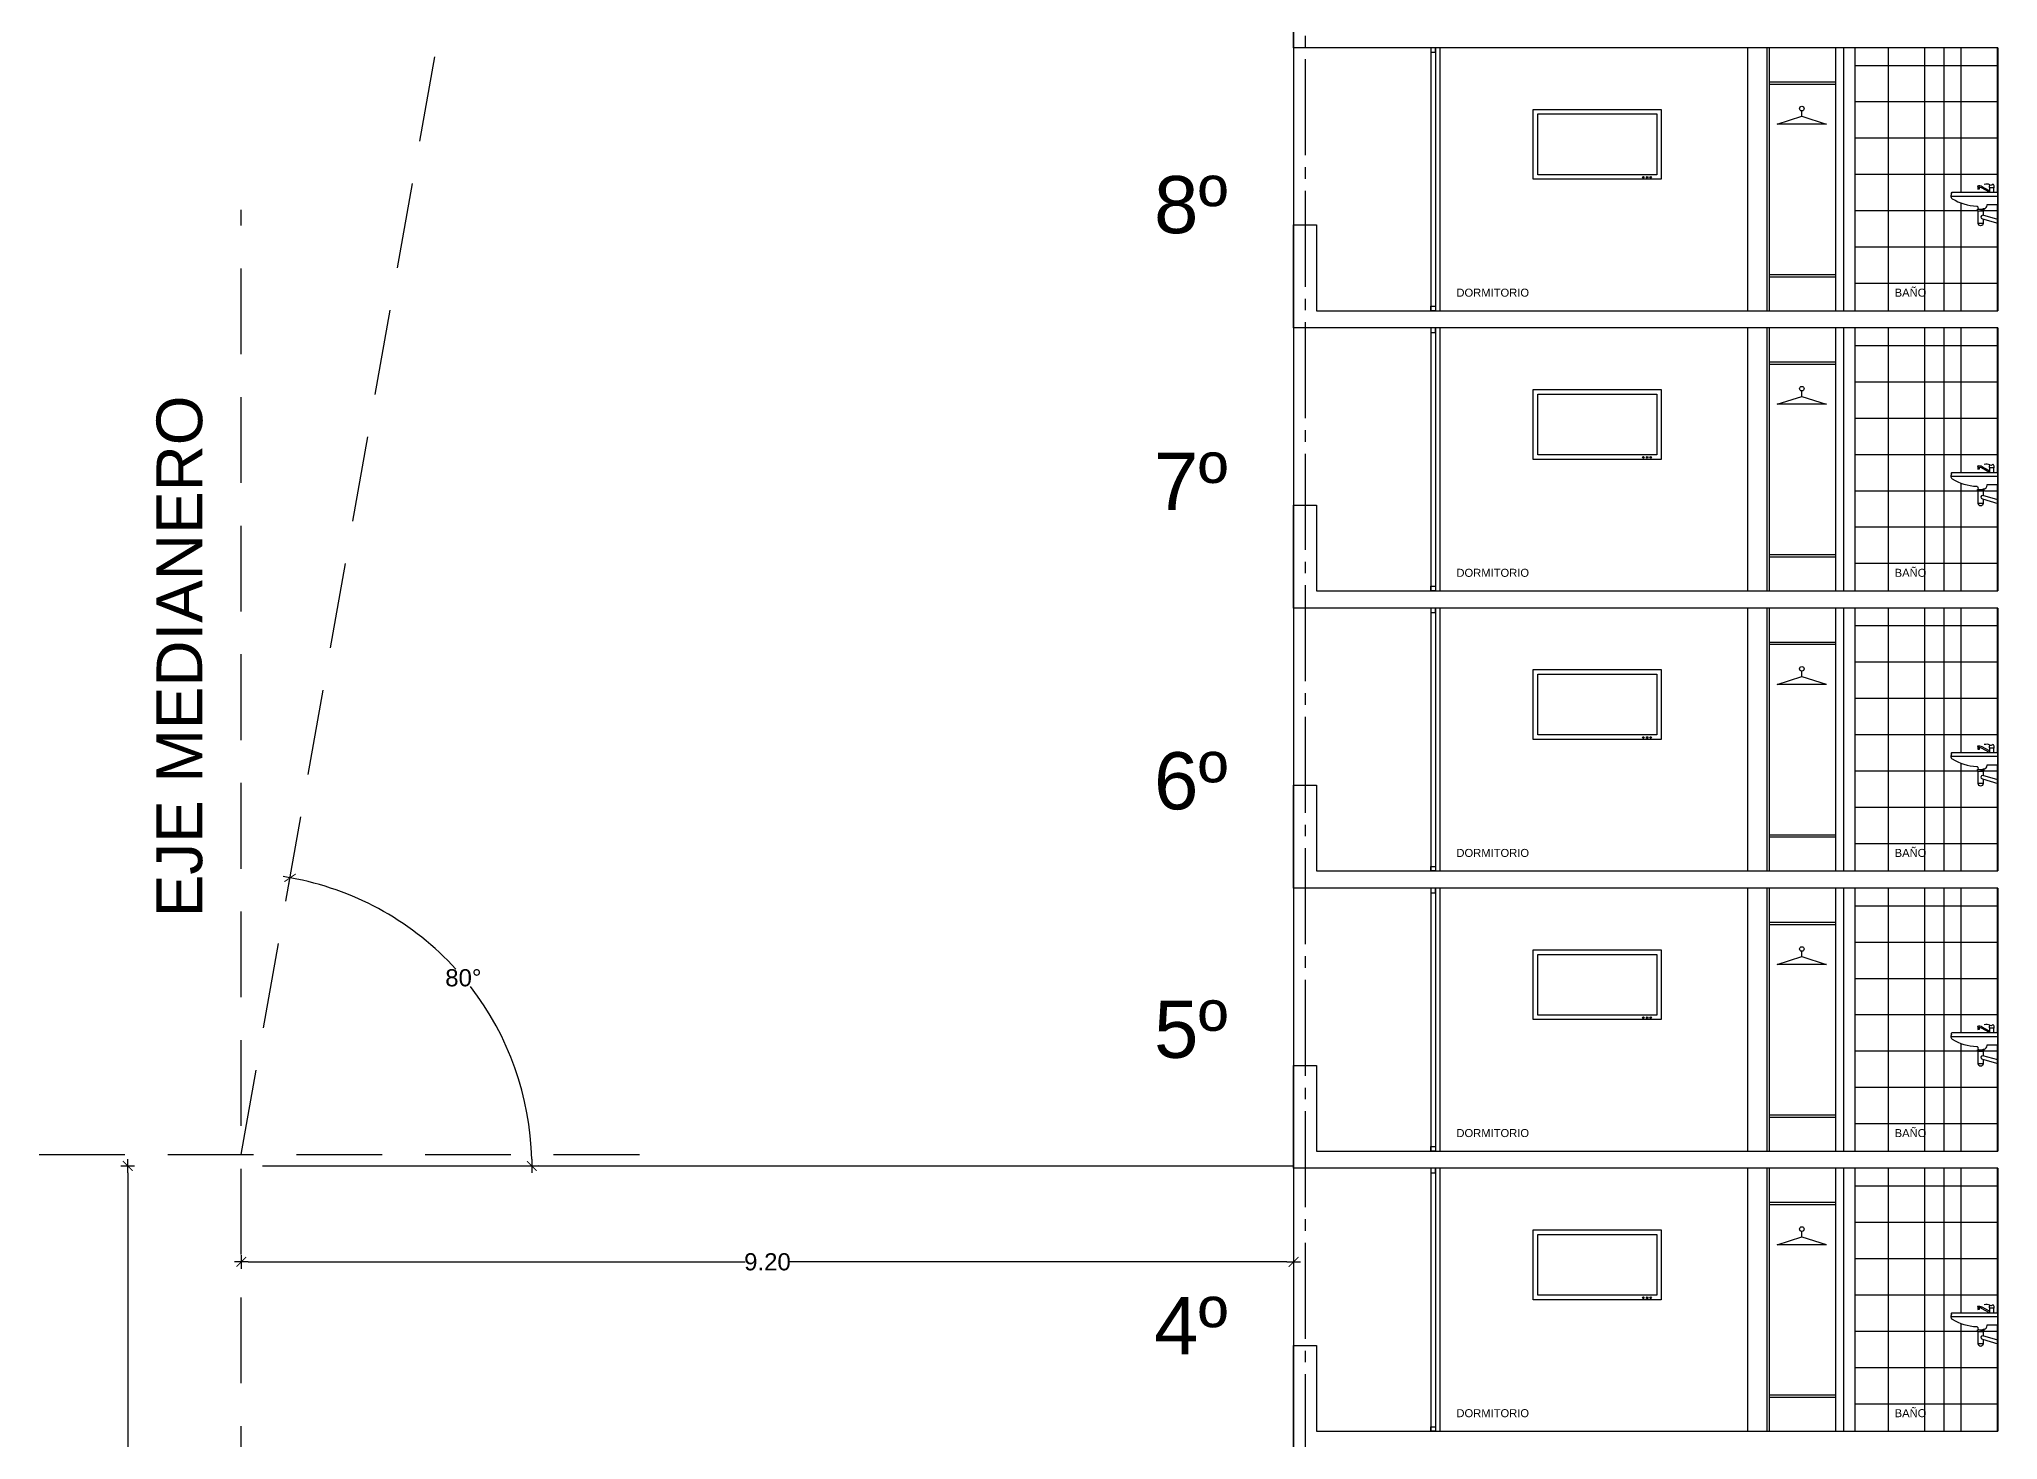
# Model space of a CAD drawing. Header units: millimetres. Extents: x 1217 to 2428, y 234 to 644.
# Drawn here: x 2172.03 to 2189.17, y 384.68 to 396.93 of the extents above; entities that cross this region are included whole.
import ezdxf

# ---------------------------------------------------------------- set-up
doc = ezdxf.new("R2010")
doc.units = ezdxf.units.MM
doc.linetypes.add('ACAD_ISO04W100', pattern=[30, 24, -3, 0, -3])
doc.linetypes.add('HIDDEN', pattern=[0.375, 0.25, -0.125])
doc.layers.get('0').update_dxf_attribs({"lineweight": 5})
for name, color, linetype in [('0.1', 251, 'Continuous'), ('0.2', 2, 'Continuous'), ('0.3', 6, 'Continuous'), ('Ejes', 8, 'Continuous'), ('MURO', 5, 'Continuous'), ('Texto', 1, 'Continuous')]:
    doc.layers.add(name, color=color, linetype=linetype)
doc.styles.add('INTERARQ', font='arial.ttf')
doc.styles.get("Standard").update_dxf_attribs({"font": 'arial.ttf'})
doc.dimstyles.new('ESCALA_1-50', dxfattribs={"dimtxt": 0.15, "dimasz": 0.06, "dimexe": 0.18, "dimexo": 0.0625, "dimgap": 0, "dimtad": 0, "dimtih": 1, "dimtoh": 1, "dimzin": 0, "dimdsep": 46, "dimtxsty": 'INTERARQ', "dimblk": 'DIMTICK', "dimcen": 0, "dimse1": 1, "dimse2": 1, "dimclrd": 256, "dimclre": 1, "dimclrt": 2, "dimadec": 0, "dimazin": 0, "dimtfac": 4.5, "dimtofl": 0, "dimtmove": 2, "dimatfit": 3, "dimldrblk": 'DIMTICK', "dimfxl": 1, "dimtolj": 1, "dimtzin": 0, "dimarcsym": 0})
pattern_1 = [(0, (-53.02144, -21.45065), (0, 0.3175), []), (90, (-53.02144, -21.45065), (-0.3175, 2e-17), [])]
pattern_2 = [(0, (-53.02144, -23.90065), (0, 0.3175), []), (90, (-53.02144, -23.90065), (-0.3175, 2e-17), [])]
pattern_3 = [(0, (-53.02144, -26.35065), (0, 0.3175), []), (90, (-53.02144, -26.35065), (-0.3175, 2e-17), [])]
pattern_4 = [(0, (-53.02144, -28.80065), (0, 0.3175), []), (90, (-53.02144, -28.80065), (-0.3175, 2e-17), [])]
pattern_5 = [(0, (-53.02144, -31.25065), (0, 0.3175), []), (90, (-53.02144, -31.25065), (-0.3175, 2e-17), [])]

# ---------------------------------------------------------------- blocks, each defined once
blk = doc.blocks.new('DIMTICK')
at = {"color": 1}
for p, q in [((-1, 0), (1, 0)), ((0, 1), (0, -1))]:
    blk.add_line(p, q, dxfattribs=at)
at = {"color": 3, "const_width": 0.141}
blk.add_lwpolyline([(0.71, 0.71), (-0.71, -0.71)], dxfattribs=at)
blk = doc.blocks.new('*D1693')
at = {"layer": '0.1', "lineweight": -2, "ltscale": 3, "transparency": 16777216}
for p, q in [((2172.809, 387.011), (2172.809, 381.648)), ((2172.809, 376.131), (2172.809, 381.494))]:
    blk.add_line(p, q, dxfattribs=at)
at = {"layer": 'Defpoints', "color": 0, "ltscale": 3, "transparency": 16777216}
for p in [(2173.28, 387.071), (2172.809, 376.071), (2173.28, 376.071)]:
    blk.add_point(p, dxfattribs=at)
at = {"layer": '0.1', "lineweight": -2, "ltscale": 3, "transparency": 16777216, "xscale": 0.06, "yscale": 0.06, "zscale": 0.06}
for p, rotation in [((2172.809, 387.071), 90), ((2172.809, 376.071), 270)]:
    blk.add_blockref('DIMTICK', p, dxfattribs=dict(at, rotation=rotation))
at = {"layer": '0.1', "color": 2, "ltscale": 3, "transparency": 16777216, "insert": (2172.809, 381.571), "char_height": 0.15, "attachment_point": 5, "style": 'INTERARQ'}
blk.add_mtext('\\A1;11.00', dxfattribs=at)
blk = doc.blocks.new('*D1714')
at = {"layer": '0.1', "lineweight": -2, "ltscale": 3, "transparency": 16777216}
for start, end in [(42.2771, 78.6565), (1.3435, 37.7964)]:
    blk.add_arc((2173.785, 387.071), 2.559, start, end, dxfattribs=at)
at = {"layer": 'Defpoints', "color": 0, "ltscale": 3, "transparency": 16777216}
for p in [(2182.84, 438.421, 0), (2176.072, 388.219), (2173.803, 387.171, 0), (2173.989, 387.071, 0), (2183.007, 387.071, 0)]:
    blk.add_point(p, dxfattribs=at)
at = {"layer": '0.1', "lineweight": -2, "ltscale": 3, "transparency": 16777216, "xscale": 0.06, "yscale": 0.06, "zscale": 0.06}
for p, rotation in [((2174.229, 389.591), 169.3282528199433), ((2176.344, 387.071), 270.6717471800563)]:
    blk.add_blockref('DIMTICK', p, dxfattribs=dict(at, rotation=rotation))
at = {"layer": '0.1', "color": 2, "ltscale": 3, "transparency": 16777216, "insert": (2175.745, 388.716), "char_height": 0.15, "attachment_point": 5, "style": 'INTERARQ'}
blk.add_mtext('\\A1;80°', dxfattribs=at)
blk = doc.blocks.new('*D1720')
at = {"layer": '0.1', "lineweight": -2, "ltscale": 3, "transparency": 16777216}
for p, q in [((2173.863, 386.232), (2178.21, 386.232)), ((2182.947, 386.232), (2178.599, 386.232))]:
    blk.add_line(p, q, dxfattribs=at)
at = {"layer": 'Defpoints', "color": 0, "ltscale": 3, "transparency": 16777216}
for p in [(2173.803, 387.071, 0), (2183.007, 387.052, 0), (2183.007, 386.232)]:
    blk.add_point(p, dxfattribs=at)
at = {"layer": '0.1', "lineweight": -2, "ltscale": 3, "transparency": 16777216, "xscale": 0.06, "yscale": 0.06, "zscale": 0.06, "rotation": 180}
blk.add_blockref('DIMTICK', (2173.803, 386.232), dxfattribs=at)
at = {"layer": '0.1', "lineweight": -2, "ltscale": 3, "transparency": 16777216, "xscale": 0.06, "yscale": 0.06, "zscale": 0.06}
blk.add_blockref('DIMTICK', (2183.007, 386.232), dxfattribs=at)
at = {"layer": '0.1', "color": 2, "ltscale": 3, "transparency": 16777216, "insert": (2178.405, 386.232), "char_height": 0.15, "attachment_point": 5, "style": 'INTERARQ'}
blk.add_mtext('\\A1;9.20', dxfattribs=at)
blk = doc.blocks.new('zdfhe')
at = {"layer": 'Texto', "char_height": 0.5, "width": 0.47829, "attachment_point": 5}
for s, insert in [('8º', (2256.123, 380.176, 0)), ('7º', (2256.123, 377.759, 0)), ('6º', (2256.123, 375.137, 0)), ('5º', (2256.123, 372.964, 0)), ('4º', (2256.123, 370.375, 0))]:
    blk.add_mtext(s, dxfattribs=dict(at, insert=insert))

msp = doc.modelspace()

# ---------------------------------------------------------------- hatches: boundary and pattern name
at = {"layer": '0.1', "ltscale": 3}
h = msp.add_hatch(dxfattribs=at)
h.set_pattern_fill('NET', color=256, scale=0.1)
h.set_pattern_definition(pattern_1)
h.paths.add_polyline_path([(2188.69365, 396.85099), (2187.91759, 396.85099), (2187.91759, 394.55099), (2188.69365, 394.55099)])
h = msp.add_hatch(dxfattribs=at)
h.set_pattern_fill('NET', color=256, scale=0.1)
h.set_pattern_definition(pattern_2)
h.paths.add_polyline_path([(2188.69365, 394.40099), (2187.91759, 394.40099), (2187.91759, 392.10099), (2188.69365, 392.10099)])
h = msp.add_hatch(dxfattribs=at)
h.set_pattern_fill('NET', color=256, scale=0.1)
h.set_pattern_definition(pattern_3)
h.paths.add_polyline_path([(2188.69365, 391.95099), (2187.91759, 391.95099), (2187.91759, 389.65099), (2188.69365, 389.65099)])
h = msp.add_hatch(dxfattribs=at)
h.set_pattern_fill('NET', color=256, scale=0.1)
h.set_pattern_definition(pattern_4)
h.paths.add_polyline_path([(2188.69365, 389.50099), (2187.91759, 389.50099), (2187.91759, 387.20099), (2188.69365, 387.20099)])
h = msp.add_hatch(dxfattribs=at)
h.set_pattern_fill('NET', color=256, scale=0.1)
h.set_pattern_definition(pattern_5)
h.paths.add_polyline_path([(2188.69365, 387.05099), (2187.91759, 387.05099), (2187.91759, 384.75099), (2188.69365, 384.75099)])
at = {"layer": '0.2', "ltscale": 3}
h = msp.add_hatch(dxfattribs=at)
h.set_pattern_fill('NET', color=256, scale=0.1)
h.set_pattern_definition(pattern_1)
h.paths.add_polyline_path([(2189.16687, 396.85099), (2188.69365, 396.85099), (2188.69365, 394.55099), (2189.16687, 394.55099)])
h.paths.add_polyline_path([(2188.98781, 395.64146, -0.19326903), (2189.03019, 395.63595), (2189.09291, 395.60079), (2189.09291, 395.62664, -0.23609119), (2189.09841, 395.65249, 0.33077503), (2189.12426, 395.65801, -0.24024453), (2189.1355, 395.63597), (2189.1355, 395.62665), (2189.13168, 395.62665), (2189.09291, 395.62665), (2189.09291, 395.58747), (2189.02451, 395.62581, 0.10516509), (2189.00634, 395.63146), (2189.00794, 395.61752), (2188.99333, 395.61561), (2188.99072, 395.6302)], flags=16)
h.paths.add_polyline_path([(2189.03766, 395.31474, -1), (2188.99507, 395.31473), (2188.99508, 395.31473), (2188.99508, 395.31474)], flags=16)
edge = h.paths.add_edge_path()
edge.add_line((2189.16687, 395.58428), (2188.76428, 395.58428))
edge.add_arc((2188.76428, 395.57889), 0.00539, 90, 228.06552)
edge.add_line((2188.76068, 395.57488), (2188.75687, 395.55645))
edge.add_arc((2188.78083, 395.55149), 0.02446, 168.321014, 238.662533)
edge.add_arc((2188.99958, 395.91075), 0.44508, 238.662533, 267.75168)
edge.add_arc((2188.98174, 395.45623), 0.00979, -7.258197, 87.75168, ccw=False)
edge.add_line((2188.99145, 395.455), (2188.99505, 395.43826))
edge.add_line((2188.99505, 395.43826), (2189.03764, 395.43827))
edge.add_line((2189.03764, 395.43827), (2189.03955, 395.44399))
edge.add_line((2189.03955, 395.44399), (2189.04315, 395.44399))
edge.add_arc((2189.04314, 395.47535), 0.03136, 270.010383, 360.010383)
edge.add_line((2189.0745, 395.47535), (2189.0745, 395.47895))
edge.add_line((2189.0745, 395.47895), (2189.0745, 395.48086))
edge.add_line((2189.0745, 395.48086), (2189.16688, 395.48088))
edge.add_line((2189.16688, 395.48088), (2189.16687, 395.58428))
edge = h.paths.add_edge_path()
edge.add_line((2189.03764, 395.43827), (2189.04315, 395.43827))
edge.add_line((2189.04315, 395.43827), (2189.04315, 395.42174))
edge.add_line((2189.04315, 395.42174), (2188.98785, 395.42174))
edge.add_line((2188.98785, 395.42174), (2188.98785, 395.43826))
edge.add_line((2188.98785, 395.43826), (2188.99505, 395.43826))
edge.add_line((2189.16691, 395.34803), (2189.03575, 395.38552))
edge.add_arc((2189.0345, 395.37062), 0.01495, 85.208442, 260.965426)
edge.add_line((2189.03215, 395.35585), (2189.16691, 395.31645))
h = msp.add_hatch(dxfattribs=at)
h.set_pattern_fill('NET', color=256, scale=0.1)
h.set_pattern_definition(pattern_2)
h.paths.add_polyline_path([(2189.16687, 394.40099), (2188.69365, 394.40099), (2188.69365, 392.10099), (2189.16687, 392.10099)])
h.paths.add_polyline_path([(2188.98781, 393.19146, -0.19326903), (2189.03019, 393.18595), (2189.09291, 393.15079), (2189.09291, 393.17664, -0.23609119), (2189.09841, 393.20249, 0.33077503), (2189.12426, 393.20801, -0.24024453), (2189.1355, 393.18597), (2189.1355, 393.17665), (2189.13168, 393.17665), (2189.09291, 393.17665), (2189.09291, 393.13747), (2189.02451, 393.17581, 0.10516509), (2189.00634, 393.18146), (2189.00794, 393.16752), (2188.99333, 393.16561), (2188.99072, 393.1802)], flags=16)
h.paths.add_polyline_path([(2189.03766, 392.86474, -1), (2188.99507, 392.86473), (2188.99508, 392.86473), (2188.99508, 392.86474)], flags=16)
edge = h.paths.add_edge_path()
edge.add_line((2189.16687, 393.13428), (2188.76428, 393.13428))
edge.add_arc((2188.76428, 393.12889), 0.00539, 90, 228.06552)
edge.add_line((2188.76068, 393.12488), (2188.75687, 393.10645))
edge.add_arc((2188.78083, 393.10149), 0.02446, 168.321014, 238.662533)
edge.add_arc((2188.99958, 393.46075), 0.44508, 238.662533, 267.75168)
edge.add_arc((2188.98174, 393.00623), 0.00979, -7.258197, 87.75168, ccw=False)
edge.add_line((2188.99145, 393.005), (2188.99505, 392.98826))
edge.add_line((2188.99505, 392.98826), (2189.03764, 392.98827))
edge.add_line((2189.03764, 392.98827), (2189.03955, 392.99399))
edge.add_line((2189.03955, 392.99399), (2189.04315, 392.99399))
edge.add_arc((2189.04314, 393.02535), 0.03136, 270.010383, 360.010383)
edge.add_line((2189.0745, 393.02535), (2189.0745, 393.02895))
edge.add_line((2189.0745, 393.02895), (2189.0745, 393.03086))
edge.add_line((2189.0745, 393.03086), (2189.16688, 393.03088))
edge.add_line((2189.16688, 393.03088), (2189.16687, 393.13428))
edge = h.paths.add_edge_path()
edge.add_line((2189.03764, 392.98827), (2189.04315, 392.98827))
edge.add_line((2189.04315, 392.98827), (2189.04315, 392.97174))
edge.add_line((2189.04315, 392.97174), (2188.98785, 392.97174))
edge.add_line((2188.98785, 392.97174), (2188.98785, 392.98826))
edge.add_line((2188.98785, 392.98826), (2188.99505, 392.98826))
edge.add_line((2189.16691, 392.89803), (2189.03575, 392.93552))
edge.add_arc((2189.0345, 392.92062), 0.01495, 85.208442, 260.965426)
edge.add_line((2189.03215, 392.90585), (2189.16691, 392.86645))
h = msp.add_hatch(dxfattribs=at)
h.set_pattern_fill('NET', color=256, scale=0.1)
h.set_pattern_definition(pattern_3)
h.paths.add_polyline_path([(2189.16687, 391.95099), (2188.69365, 391.95099), (2188.69365, 389.65099), (2189.16687, 389.65099)])
h.paths.add_polyline_path([(2188.98781, 390.74146, -0.19326903), (2189.03019, 390.73595), (2189.09291, 390.70079), (2189.09291, 390.72664, -0.23609119), (2189.09841, 390.75249, 0.33077503), (2189.12426, 390.75801, -0.24024453), (2189.1355, 390.73597), (2189.1355, 390.72665), (2189.13168, 390.72665), (2189.09291, 390.72665), (2189.09291, 390.68747), (2189.02451, 390.72581, 0.10516509), (2189.00634, 390.73146), (2189.00794, 390.71752), (2188.99333, 390.71561), (2188.99072, 390.7302)], flags=16)
h.paths.add_polyline_path([(2189.03766, 390.41474, -1), (2188.99507, 390.41473), (2188.99508, 390.41473), (2188.99508, 390.41474)], flags=16)
edge = h.paths.add_edge_path()
edge.add_line((2189.16687, 390.68428), (2188.76428, 390.68428))
edge.add_arc((2188.76428, 390.67889), 0.00539, 90, 228.06552)
edge.add_line((2188.76068, 390.67488), (2188.75687, 390.65645))
edge.add_arc((2188.78083, 390.65149), 0.02446, 168.321014, 238.662533)
edge.add_arc((2188.99958, 391.01075), 0.44508, 238.662533, 267.75168)
edge.add_arc((2188.98174, 390.55623), 0.00979, -7.258197, 87.75168, ccw=False)
edge.add_line((2188.99145, 390.555), (2188.99505, 390.53826))
edge.add_line((2188.99505, 390.53826), (2189.03764, 390.53827))
edge.add_line((2189.03764, 390.53827), (2189.03955, 390.54399))
edge.add_line((2189.03955, 390.54399), (2189.04315, 390.54399))
edge.add_arc((2189.04314, 390.57535), 0.03136, 270.010383, 360.010383)
edge.add_line((2189.0745, 390.57535), (2189.0745, 390.57895))
edge.add_line((2189.0745, 390.57895), (2189.0745, 390.58086))
edge.add_line((2189.0745, 390.58086), (2189.16688, 390.58088))
edge.add_line((2189.16688, 390.58088), (2189.16687, 390.68428))
edge = h.paths.add_edge_path()
edge.add_line((2189.03764, 390.53827), (2189.04315, 390.53827))
edge.add_line((2189.04315, 390.53827), (2189.04315, 390.52174))
edge.add_line((2189.04315, 390.52174), (2188.98785, 390.52174))
edge.add_line((2188.98785, 390.52174), (2188.98785, 390.53826))
edge.add_line((2188.98785, 390.53826), (2188.99505, 390.53826))
edge.add_line((2189.16691, 390.44803), (2189.03575, 390.48552))
edge.add_arc((2189.0345, 390.47062), 0.01495, 85.208442, 260.965426)
edge.add_line((2189.03215, 390.45585), (2189.16691, 390.41645))
h = msp.add_hatch(dxfattribs=at)
h.set_pattern_fill('NET', color=256, scale=0.1)
h.set_pattern_definition(pattern_4)
h.paths.add_polyline_path([(2189.16687, 389.50099), (2188.69365, 389.50099), (2188.69365, 387.20099), (2189.16687, 387.20099)])
h.paths.add_polyline_path([(2188.98781, 388.29146, -0.19326903), (2189.03019, 388.28595), (2189.09291, 388.25079), (2189.09291, 388.27664, -0.23609119), (2189.09841, 388.30249, 0.33077503), (2189.12426, 388.30801, -0.24024453), (2189.1355, 388.28597), (2189.1355, 388.27665), (2189.13168, 388.27665), (2189.09291, 388.27665), (2189.09291, 388.23747), (2189.02451, 388.27581, 0.10516509), (2189.00634, 388.28146), (2189.00794, 388.26752), (2188.99333, 388.26561), (2188.99072, 388.2802)], flags=16)
h.paths.add_polyline_path([(2189.03766, 387.96474, -1), (2188.99507, 387.96473), (2188.99508, 387.96473), (2188.99508, 387.96474)], flags=16)
edge = h.paths.add_edge_path()
edge.add_line((2189.16687, 388.23428), (2188.76428, 388.23428))
edge.add_arc((2188.76428, 388.22889), 0.00539, 90, 228.06552)
edge.add_line((2188.76068, 388.22488), (2188.75687, 388.20645))
edge.add_arc((2188.78083, 388.20149), 0.02446, 168.321014, 238.662533)
edge.add_arc((2188.99958, 388.56075), 0.44508, 238.662533, 267.75168)
edge.add_arc((2188.98174, 388.10623), 0.00979, -7.258197, 87.75168, ccw=False)
edge.add_line((2188.99145, 388.105), (2188.99505, 388.08826))
edge.add_line((2188.99505, 388.08826), (2189.03764, 388.08827))
edge.add_line((2189.03764, 388.08827), (2189.03955, 388.09399))
edge.add_line((2189.03955, 388.09399), (2189.04315, 388.09399))
edge.add_arc((2189.04314, 388.12535), 0.03136, 270.010383, 360.010383)
edge.add_line((2189.0745, 388.12535), (2189.0745, 388.12895))
edge.add_line((2189.0745, 388.12895), (2189.0745, 388.13086))
edge.add_line((2189.0745, 388.13086), (2189.16688, 388.13088))
edge.add_line((2189.16688, 388.13088), (2189.16687, 388.23428))
edge = h.paths.add_edge_path()
edge.add_line((2189.03764, 388.08827), (2189.04315, 388.08827))
edge.add_line((2189.04315, 388.08827), (2189.04315, 388.07174))
edge.add_line((2189.04315, 388.07174), (2188.98785, 388.07174))
edge.add_line((2188.98785, 388.07174), (2188.98785, 388.08826))
edge.add_line((2188.98785, 388.08826), (2188.99505, 388.08826))
edge.add_line((2189.16691, 387.99803), (2189.03575, 388.03552))
edge.add_arc((2189.0345, 388.02062), 0.01495, 85.208442, 260.965426)
edge.add_line((2189.03215, 388.00585), (2189.16691, 387.96645))
h = msp.add_hatch(dxfattribs=at)
h.set_pattern_fill('NET', color=256, scale=0.1)
h.set_pattern_definition(pattern_5)
h.paths.add_polyline_path([(2189.16687, 387.05099), (2188.69365, 387.05099), (2188.69365, 384.75099), (2189.16687, 384.75099)])
h.paths.add_polyline_path([(2188.98781, 385.84146, -0.19326903), (2189.03019, 385.83595), (2189.09291, 385.80079), (2189.09291, 385.82664, -0.23609119), (2189.09841, 385.85249, 0.33077503), (2189.12426, 385.85801, -0.24024453), (2189.1355, 385.83597), (2189.1355, 385.82665), (2189.13168, 385.82665), (2189.09291, 385.82665), (2189.09291, 385.78747), (2189.02451, 385.82581, 0.10516509), (2189.00634, 385.83146), (2189.00794, 385.81752), (2188.99333, 385.81561), (2188.99072, 385.8302)], flags=16)
h.paths.add_polyline_path([(2189.03766, 385.51474, -1), (2188.99507, 385.51473), (2188.99508, 385.51473), (2188.99508, 385.51474)], flags=16)
edge = h.paths.add_edge_path()
edge.add_line((2189.16687, 385.78428), (2188.76428, 385.78428))
edge.add_arc((2188.76428, 385.77889), 0.00539, 90, 228.06552)
edge.add_line((2188.76068, 385.77488), (2188.75687, 385.75645))
edge.add_arc((2188.78083, 385.75149), 0.02446, 168.321014, 238.662533)
edge.add_arc((2188.99958, 386.11075), 0.44508, 238.662533, 267.75168)
edge.add_arc((2188.98174, 385.65623), 0.00979, -7.258197, 87.75168, ccw=False)
edge.add_line((2188.99145, 385.655), (2188.99505, 385.63826))
edge.add_line((2188.99505, 385.63826), (2189.03764, 385.63827))
edge.add_line((2189.03764, 385.63827), (2189.03955, 385.64399))
edge.add_line((2189.03955, 385.64399), (2189.04315, 385.64399))
edge.add_arc((2189.04314, 385.67535), 0.03136, 270.010383, 360.010383)
edge.add_line((2189.0745, 385.67535), (2189.0745, 385.67895))
edge.add_line((2189.0745, 385.67895), (2189.0745, 385.68086))
edge.add_line((2189.0745, 385.68086), (2189.16688, 385.68088))
edge.add_line((2189.16688, 385.68088), (2189.16687, 385.78428))
edge = h.paths.add_edge_path()
edge.add_line((2189.03764, 385.63827), (2189.04315, 385.63827))
edge.add_line((2189.04315, 385.63827), (2189.04315, 385.62174))
edge.add_line((2189.04315, 385.62174), (2188.98785, 385.62174))
edge.add_line((2188.98785, 385.62174), (2188.98785, 385.63826))
edge.add_line((2188.98785, 385.63826), (2188.99505, 385.63826))
edge.add_line((2189.16691, 385.54803), (2189.03575, 385.58552))
edge.add_arc((2189.0345, 385.57062), 0.01495, 85.208442, 260.965426)
edge.add_line((2189.03215, 385.55585), (2189.16691, 385.51645))

# ---------------------------------------------------------------- linework, layer by layer
at = {"layer": '0.1'}
for p, q in [((2187.45213, 396.25219, 0), (2187.45213, 396.29906, 0)), ((2187.66955, 396.18261, 0), (2187.23804, 396.18261, 0)), ((2187.66955, 393.73261, 0), (2187.23804, 393.73261, 0)), ((2187.45213, 393.80219, 0), (2187.45213, 393.84906, 0)), ((2187.45213, 391.35219, 0), (2187.45213, 391.39906, 0)), ((2187.66955, 391.28261, 0), (2187.23804, 391.28261, 0)), ((2187.45213, 388.90219, 0), (2187.45213, 388.94906, 0)), ((2187.66955, 388.83261, 0), (2187.23804, 388.83261, 0)), ((2187.66955, 386.38261, 0), (2187.23804, 386.38261, 0)), ((2187.45213, 386.45219, 0), (2187.45213, 386.49906, 0))]:
    msp.add_line(p, q, dxfattribs=at)
at = {"layer": '0.1', "ltscale": 3, "elevation": 0}
for points in [[(2183.00704, 434.50099), (2183.00704, 382.15099)], [(2184.20709, 396.85099), (2184.20709, 394.55099)], [(2184.24709, 396.85099), (2184.24709, 394.55099)], [(2184.28709, 396.85099), (2184.28709, 394.55099)], [(2187.14768, 396.85099), (2187.14768, 394.55099)], [(2187.16768, 396.85099), (2187.16768, 394.55099)], [(2184.20709, 394.40099), (2184.20709, 392.10099)], [(2184.24709, 394.40099), (2184.24709, 392.10099)], [(2184.28709, 394.40099), (2184.28709, 392.10099)], [(2187.14768, 394.40099), (2187.14768, 392.10099)], [(2187.16768, 394.40099), (2187.16768, 392.10099)], [(2184.20709, 391.95099), (2184.20709, 389.65099)], [(2184.24709, 391.95099), (2184.24709, 389.65099)], [(2184.28709, 391.95099), (2184.28709, 389.65099)], [(2187.14768, 391.95099), (2187.14768, 389.65099)], [(2187.16768, 391.95099), (2187.16768, 389.65099)], [(2184.20709, 389.50099), (2184.20709, 387.20099)], [(2184.24709, 389.50099), (2184.24709, 387.20099)], [(2184.28709, 389.50099), (2184.28709, 387.20099)], [(2187.14768, 389.50099), (2187.14768, 387.20099)], [(2187.16768, 389.50099), (2187.16768, 387.20099)], [(2173.98907, 387.07099), (2183.00707, 387.07099)], [(2184.20709, 387.05099), (2184.20709, 384.75099)], [(2184.24709, 387.05099), (2184.24709, 384.75099)], [(2184.28709, 387.05099), (2184.28709, 384.75099)], [(2187.14768, 387.05099), (2187.14768, 384.75099)], [(2187.16768, 387.05099), (2187.16768, 384.75099)]]:
    msp.add_lwpolyline(points, dxfattribs=at)
at = {"layer": '0.1', "elevation": 0}
for points in [[(2187.16768, 396.55334), (2187.74767, 396.55334)], [(2187.16768, 396.53334), (2187.74767, 396.53334)], [(2187.23804, 396.18261), (2187.45213, 396.25219)], [(2187.45213, 396.25219), (2187.66622, 396.18368)], [(2187.16768, 394.86865), (2187.74767, 394.86865)], [(2187.16768, 394.84865), (2187.74767, 394.84865)], [(2187.16768, 394.10334), (2187.74767, 394.10334)], [(2187.16768, 394.08334), (2187.74767, 394.08334)], [(2187.23804, 393.73261), (2187.45213, 393.80219)], [(2187.45213, 393.80219), (2187.66622, 393.73368)], [(2187.16768, 392.41865), (2187.74767, 392.41865)], [(2187.16768, 392.39865), (2187.74767, 392.39865)], [(2187.16768, 391.65334), (2187.74767, 391.65334)], [(2187.16768, 391.63334), (2187.74767, 391.63334)], [(2187.23804, 391.28261), (2187.45213, 391.35219)], [(2187.45213, 391.35219), (2187.66622, 391.28368)], [(2187.16768, 389.96865), (2187.74767, 389.96865)], [(2187.16768, 389.94865), (2187.74767, 389.94865)], [(2187.16768, 389.20334), (2187.74767, 389.20334)], [(2187.16768, 389.18334), (2187.74767, 389.18334)], [(2187.23804, 388.83261), (2187.45213, 388.90219)], [(2187.45213, 388.90219), (2187.66622, 388.83368)], [(2187.16768, 387.51865), (2187.74767, 387.51865)], [(2187.16768, 387.49865), (2187.74767, 387.49865)], [(2187.16768, 386.75334), (2187.74767, 386.75334)], [(2187.16768, 386.73334), (2187.74767, 386.73334)], [(2187.23804, 386.38261), (2187.45213, 386.45219)], [(2187.45213, 386.45219), (2187.66622, 386.38368)], [(2187.16768, 385.06865), (2187.74767, 385.06865)], [(2187.16768, 385.04865), (2187.74767, 385.04865)]]:
    msp.add_lwpolyline(points, dxfattribs=at)
for points in [[(2185.1039, 396.31183), (2186.22298, 396.31183), (2186.22298, 395.70099), (2185.1039, 395.70099)], [(2185.1439, 396.27183), (2186.18298, 396.27183), (2186.18298, 395.74099), (2185.1439, 395.74099)], [(2185.1039, 393.86183), (2186.22298, 393.86183), (2186.22298, 393.25099), (2185.1039, 393.25099)], [(2185.1439, 393.82183), (2186.18298, 393.82183), (2186.18298, 393.29099), (2185.1439, 393.29099)], [(2185.1039, 391.41183), (2186.22298, 391.41183), (2186.22298, 390.80099), (2185.1039, 390.80099)], [(2185.1439, 391.37183), (2186.18298, 391.37183), (2186.18298, 390.84099), (2185.1439, 390.84099)], [(2185.1039, 388.96183), (2186.22298, 388.96183), (2186.22298, 388.35099), (2185.1039, 388.35099)], [(2185.1439, 388.92183), (2186.18298, 388.92183), (2186.18298, 388.39099), (2185.1439, 388.39099)], [(2185.1039, 386.51183), (2186.22298, 386.51183), (2186.22298, 385.90099), (2185.1039, 385.90099)], [(2185.1439, 386.47183), (2186.18298, 386.47183), (2186.18298, 385.94099), (2185.1439, 385.94099)]]:
    msp.add_lwpolyline(points, close=True, dxfattribs=at)
at = {"layer": '0.1'}
for centre in [(2187.45213, 396.31906, 0), (2187.45213, 393.86906, 0), (2187.45213, 391.41906, 0), (2187.45213, 388.96906, 0), (2187.45213, 386.51906, 0)]:
    msp.add_circle(centre, 0.02, dxfattribs=at)
at = {"layer": '0.1', "ltscale": 3}
for centre in [(2186.06656, 395.71837, 0), (2186.0998, 395.71837, 0), (2186.13047, 395.71837, 0), (2186.06656, 393.26837, 0), (2186.0998, 393.26837, 0), (2186.13047, 393.26837, 0), (2186.06656, 390.81837, 0), (2186.0998, 390.81837, 0), (2186.13047, 390.81837, 0), (2186.06656, 388.36837, 0), (2186.0998, 388.36837, 0), (2186.13047, 388.36837, 0), (2186.06656, 385.91837, 0), (2186.0998, 385.91837, 0), (2186.13047, 385.91837, 0)]:
    msp.add_circle(centre, 0.00716, dxfattribs=at)
at = {"layer": '0.2'}
for p, q in [((2188.98781, 395.64146, 0), (2188.99072, 395.6302, 0)), ((2188.99072, 395.6302, 0), (2188.99333, 395.61561, 0)), ((2188.99333, 395.61561, 0), (2189.00794, 395.61752, 0)), ((2189.00794, 395.61752, 0), (2189.00634, 395.63146, 0)), ((2189.16558, 395.55099, 0), (2188.75637, 395.55094, 0)), ((2189.03766, 395.31474, 0), (2188.99508, 395.31474, 0)), ((2188.99508, 395.31474, 0), (2188.99508, 395.31473, 0)), ((2188.98781, 393.19146, 0), (2188.99072, 393.1802, 0)), ((2189.16558, 393.10099, 0), (2188.75637, 393.10094, 0)), ((2188.99072, 393.1802, 0), (2188.99333, 393.16561, 0)), ((2188.99333, 393.16561, 0), (2189.00794, 393.16752, 0)), ((2189.00794, 393.16752, 0), (2189.00634, 393.18146, 0)), ((2189.03766, 392.86474, 0), (2188.99508, 392.86474, 0)), ((2188.99508, 392.86474, 0), (2188.99508, 392.86473, 0)), ((2189.16558, 390.65099, 0), (2188.75637, 390.65094, 0)), ((2188.98781, 390.74146, 0), (2188.99072, 390.7302, 0)), ((2188.99072, 390.7302, 0), (2188.99333, 390.71561, 0)), ((2188.99333, 390.71561, 0), (2189.00794, 390.71752, 0)), ((2189.00794, 390.71752, 0), (2189.00634, 390.73146, 0)), ((2189.03766, 390.41474, 0), (2188.99508, 390.41474, 0)), ((2188.99508, 390.41474, 0), (2188.99508, 390.41473, 0)), ((2188.98781, 388.29146, 0), (2188.99072, 388.2802, 0)), ((2188.99072, 388.2802, 0), (2188.99333, 388.26561, 0)), ((2188.99333, 388.26561, 0), (2189.00794, 388.26752, 0)), ((2189.00794, 388.26752, 0), (2189.00634, 388.28146, 0)), ((2189.16558, 388.20099, 0), (2188.75637, 388.20094, 0)), ((2189.03766, 387.96474, 0), (2188.99508, 387.96474, 0)), ((2188.99508, 387.96474, 0), (2188.99508, 387.96473, 0)), ((2188.98781, 385.84146, 0), (2188.99072, 385.8302, 0)), ((2188.99072, 385.8302, 0), (2188.99333, 385.81561, 0)), ((2189.00794, 385.81752, 0), (2189.00634, 385.83146, 0)), ((2189.16558, 385.75099, 0), (2188.75637, 385.75094, 0)), ((2188.99333, 385.81561, 0), (2189.00794, 385.81752, 0)), ((2189.03766, 385.51474, 0), (2188.99508, 385.51474, 0)), ((2188.99508, 385.51474, 0), (2188.99508, 385.51473, 0))]:
    msp.add_line(p, q, dxfattribs=at)
at = {"layer": '0.2', "linetype": 'HIDDEN', "ltscale": 3, "elevation": 0}
for points in [[(2173.80277, 387.17099), (2182.83953, 438.42099)], [(2173.80276, 376.17099), (2173.80277, 395.43387)], [(2172.03464, 387.17099), (2177.35902, 387.17099)]]:
    msp.add_lwpolyline(points, dxfattribs=at)
at = {"layer": '0.2', "elevation": 0}
for points in [[(2184.24709, 396.85099), (2184.20709, 396.85099), (2184.20709, 396.81099), (2184.24709, 396.81099), (2184.24709, 396.85099)], [(2189.13169, 395.58427), (2189.13169, 395.62665), (2189.09291, 395.62665), (2189.09291, 395.58426)], [(2189.03764, 395.43827), (2189.04315, 395.43827), (2189.04315, 395.42174), (2188.98785, 395.42174), (2188.98785, 395.43826), (2188.99505, 395.43826)], [(2189.03764, 395.42174), (2189.03766, 395.38552)], [(2184.24709, 394.55099), (2184.20709, 394.55099), (2184.20709, 394.59099), (2184.24709, 394.59099), (2184.24709, 394.55099)], [(2184.24709, 394.40099), (2184.20709, 394.40099), (2184.20709, 394.36099), (2184.24709, 394.36099), (2184.24709, 394.40099)], [(2189.13169, 393.13427), (2189.13169, 393.17665), (2189.09291, 393.17665), (2189.09291, 393.13426)], [(2189.03764, 392.98827), (2189.04315, 392.98827), (2189.04315, 392.97174), (2188.98785, 392.97174), (2188.98785, 392.98826), (2188.99505, 392.98826)], [(2189.03764, 392.97174), (2189.03766, 392.93552)], [(2184.24709, 392.10099), (2184.20709, 392.10099), (2184.20709, 392.14099), (2184.24709, 392.14099), (2184.24709, 392.10099)], [(2184.24709, 391.95099), (2184.20709, 391.95099), (2184.20709, 391.91099), (2184.24709, 391.91099), (2184.24709, 391.95099)], [(2189.13169, 390.68427), (2189.13169, 390.72665), (2189.09291, 390.72665), (2189.09291, 390.68426)], [(2189.03764, 390.53827), (2189.04315, 390.53827), (2189.04315, 390.52174), (2188.98785, 390.52174), (2188.98785, 390.53826), (2188.99505, 390.53826)], [(2189.03764, 390.52174), (2189.03766, 390.48552)], [(2184.24709, 389.65099), (2184.20709, 389.65099), (2184.20709, 389.69099), (2184.24709, 389.69099), (2184.24709, 389.65099)], [(2184.24709, 389.50099), (2184.20709, 389.50099), (2184.20709, 389.46099), (2184.24709, 389.46099), (2184.24709, 389.50099)], [(2189.13169, 388.23427), (2189.13169, 388.27665), (2189.09291, 388.27665), (2189.09291, 388.23426)], [(2189.03764, 388.08827), (2189.04315, 388.08827), (2189.04315, 388.07174), (2188.98785, 388.07174), (2188.98785, 388.08826), (2188.99505, 388.08826)], [(2189.03764, 388.07174), (2189.03766, 388.03552)], [(2184.24709, 387.20099), (2184.20709, 387.20099), (2184.20709, 387.24099), (2184.24709, 387.24099), (2184.24709, 387.20099)], [(2184.24709, 387.05099), (2184.20709, 387.05099), (2184.20709, 387.01099), (2184.24709, 387.01099), (2184.24709, 387.05099)], [(2189.13169, 385.78427), (2189.13169, 385.82665), (2189.09291, 385.82665), (2189.09291, 385.78426)], [(2189.03764, 385.63827), (2189.04315, 385.63827), (2189.04315, 385.62174), (2188.98785, 385.62174), (2188.98785, 385.63826), (2188.99505, 385.63826)], [(2189.03764, 385.62174), (2189.03766, 385.58552)], [(2184.24709, 384.75099), (2184.20709, 384.75099), (2184.20709, 384.79099), (2184.24709, 384.79099), (2184.24709, 384.75099)]]:
    msp.add_lwpolyline(points, dxfattribs=at)
at = {"layer": '0.2', "ltscale": 3, "elevation": 0}
for points in [[(2186.97624, 396.85099), (2186.97624, 394.55099)], [(2187.91759, 396.85099), (2187.91759, 394.55099)], [(2188.69365, 396.85099), (2188.69365, 394.55099)], [(2186.97624, 394.40099), (2186.97624, 392.10099)], [(2187.91759, 394.40099), (2187.91759, 392.10099)], [(2188.69365, 394.40099), (2188.69365, 392.10099)], [(2186.97624, 391.95099), (2186.97624, 389.65099)], [(2187.91759, 391.95099), (2187.91759, 389.65099)], [(2188.69365, 391.95099), (2188.69365, 389.65099)], [(2186.97624, 389.50099), (2186.97624, 387.20099)], [(2187.91759, 389.50099), (2187.91759, 387.20099)], [(2188.69365, 389.50099), (2188.69365, 387.20099)], [(2186.97624, 387.05099), (2186.97624, 384.75099)], [(2187.91759, 387.05099), (2187.91759, 384.75099)], [(2188.69365, 387.05099), (2188.69365, 384.75099)]]:
    msp.add_lwpolyline(points, dxfattribs=at)
at = {"layer": '0.2', "elevation": 0}
for points in [[(2189.09291, 395.60079), (2189.03019, 395.63595, 0.19326903), (2188.98781, 395.64146)], [(2189.09291, 395.58747), (2189.02451, 395.62581, 0.19326903), (2188.99072, 395.6302, 0.19326903)], [(2189.13168, 395.62665), (2189.1355, 395.62665), (2189.1355, 395.63597, 0.24024453), (2189.12426, 395.65801, 0.52489962)], [(2189.03766, 395.35416), (2189.03766, 395.31474, -1), (2188.99507, 395.31473), (2188.99507, 395.42173)], [(2189.16691, 395.34803), (2189.03575, 395.38552, 0.96364167), (2189.03215, 395.35585), (2189.16691, 395.31645)], [(2189.09291, 393.15079), (2189.03019, 393.18595, 0.19326903), (2188.98781, 393.19146)], [(2189.13168, 393.17665), (2189.1355, 393.17665), (2189.1355, 393.18597, 0.24024453), (2189.12426, 393.20801, 0.52489962)], [(2189.09291, 393.13747), (2189.02451, 393.17581, 0.19326903), (2188.99072, 393.1802, 0.19326903)], [(2189.03766, 392.90416), (2189.03766, 392.86474, -1), (2188.99507, 392.86473), (2188.99507, 392.97173)], [(2189.16691, 392.89803), (2189.03575, 392.93552, 0.96364167), (2189.03215, 392.90585), (2189.16691, 392.86645)], [(2189.09291, 390.70079), (2189.03019, 390.73595, 0.19326903), (2188.98781, 390.74146)], [(2189.09291, 390.68747), (2189.02451, 390.72581, 0.19326903), (2188.99072, 390.7302, 0.19326903)], [(2189.13168, 390.72665), (2189.1355, 390.72665), (2189.1355, 390.73597, 0.24024453), (2189.12426, 390.75801, 0.52489962)], [(2189.03766, 390.45416), (2189.03766, 390.41474, -1), (2188.99507, 390.41473), (2188.99507, 390.52173)], [(2189.16691, 390.44803), (2189.03575, 390.48552, 0.96364167), (2189.03215, 390.45585), (2189.16691, 390.41645)], [(2189.09291, 388.25079), (2189.03019, 388.28595, 0.19326903), (2188.98781, 388.29146)], [(2189.09291, 388.23747), (2189.02451, 388.27581, 0.19326903), (2188.99072, 388.2802, 0.19326903)], [(2189.13168, 388.27665), (2189.1355, 388.27665), (2189.1355, 388.28597, 0.24024453), (2189.12426, 388.30801, 0.52489962)], [(2189.03766, 388.00416), (2189.03766, 387.96474, -1), (2188.99507, 387.96473), (2188.99507, 388.07173)], [(2189.16691, 387.99803), (2189.03575, 388.03552, 0.96364167), (2189.03215, 388.00585), (2189.16691, 387.96645)], [(2189.09291, 385.80079), (2189.03019, 385.83595, 0.19326903), (2188.98781, 385.84146)], [(2189.09291, 385.78747), (2189.02451, 385.82581, 0.19326903), (2188.99072, 385.8302, 0.19326903)], [(2189.13168, 385.82665), (2189.1355, 385.82665), (2189.1355, 385.83597, 0.24024453), (2189.12426, 385.85801, 0.52489962)], [(2189.03766, 385.55416), (2189.03766, 385.51474, -1), (2188.99507, 385.51473), (2188.99507, 385.62173)], [(2189.16691, 385.54803), (2189.03575, 385.58552, 0.96364167), (2189.03215, 385.55585), (2189.16691, 385.51645)]]:
    msp.add_lwpolyline(points, format="xyb", dxfattribs=at)
for points in [[(2189.16687, 395.58428), (2188.76428, 395.58428, 0.68770197), (2188.76068, 395.57488), (2188.75687, 395.55645, 0.31693786), (2188.76811, 395.5306, 0.12761136), (2188.98212, 395.46601, -0.44006197), (2188.99145, 395.455), (2188.99505, 395.43826), (2189.03764, 395.43827), (2189.03955, 395.44399), (2189.04315, 395.44399, 0.41421356), (2189.0745, 395.47535), (2189.0745, 395.47895), (2189.0745, 395.48086), (2189.16688, 395.48088)], [(2189.16687, 393.13428), (2188.76428, 393.13428, 0.68770197), (2188.76068, 393.12488), (2188.75687, 393.10645, 0.31693786), (2188.76811, 393.0806, 0.12761136), (2188.98212, 393.01601, -0.44006197), (2188.99145, 393.005), (2188.99505, 392.98826), (2189.03764, 392.98827), (2189.03955, 392.99399), (2189.04315, 392.99399, 0.41421356), (2189.0745, 393.02535), (2189.0745, 393.02895), (2189.0745, 393.03086), (2189.16688, 393.03088)], [(2189.16687, 390.68428), (2188.76428, 390.68428, 0.68770197), (2188.76068, 390.67488), (2188.75687, 390.65645, 0.31693786), (2188.76811, 390.6306, 0.12761136), (2188.98212, 390.56601, -0.44006197), (2188.99145, 390.555), (2188.99505, 390.53826), (2189.03764, 390.53827), (2189.03955, 390.54399), (2189.04315, 390.54399, 0.41421356), (2189.0745, 390.57535), (2189.0745, 390.57895), (2189.0745, 390.58086), (2189.16688, 390.58088)], [(2189.16687, 388.23428), (2188.76428, 388.23428, 0.68770197), (2188.76068, 388.22488), (2188.75687, 388.20645, 0.31693786), (2188.76811, 388.1806, 0.12761136), (2188.98212, 388.11601, -0.44006197), (2188.99145, 388.105), (2188.99505, 388.08826), (2189.03764, 388.08827), (2189.03955, 388.09399), (2189.04315, 388.09399, 0.41421356), (2189.0745, 388.12535), (2189.0745, 388.12895), (2189.0745, 388.13086), (2189.16688, 388.13088)], [(2189.16687, 385.78428), (2188.76428, 385.78428, 0.68770197), (2188.76068, 385.77488), (2188.75687, 385.75645, 0.31693786), (2188.76811, 385.7306, 0.12761136), (2188.98212, 385.66601, -0.44006197), (2188.99145, 385.655), (2188.99505, 385.63826), (2189.03764, 385.63827), (2189.03955, 385.64399), (2189.04315, 385.64399, 0.41421356), (2189.0745, 385.67535), (2189.0745, 385.67895), (2189.0745, 385.68086), (2189.16688, 385.68088)]]:
    msp.add_lwpolyline(points, format="xyb", close=True, dxfattribs=at)
at = {"layer": '0.2'}
for centre, radius, start, end in [((2189.06834, 395.58671, 0), 0.07233, 65.435128, 105.825517), ((2189.12151, 395.63406, 0), 0.02955, 141.414736, 194.544838), ((2189.10763, 395.67265, 0), 0.02216, 245.435128, 318.64683), ((2189.06834, 393.13671, 0), 0.07233, 65.435128, 105.825517), ((2189.12151, 393.18406, 0), 0.02955, 141.414736, 194.544838), ((2189.10763, 393.22265, 0), 0.02216, 245.435128, 318.64683), ((2189.06834, 390.68671, 0), 0.07233, 65.435128, 105.825517), ((2189.12151, 390.73406, 0), 0.02955, 141.414736, 194.544838), ((2189.10763, 390.77265, 0), 0.02216, 245.435128, 318.64683), ((2189.06834, 388.23671, 0), 0.07233, 65.435128, 105.825517), ((2189.12151, 388.28406, 0), 0.02955, 141.414736, 194.544838), ((2189.10763, 388.32265, 0), 0.02216, 245.435128, 318.64683), ((2189.06834, 385.78671, 0), 0.07233, 65.435128, 105.825517), ((2189.12151, 385.83406, 0), 0.02955, 141.414736, 194.544838), ((2189.10763, 385.87265, 0), 0.02216, 245.435128, 318.64683)]:
    msp.add_arc(centre, radius, start, end, dxfattribs=at)
at = {"layer": '0.3', "elevation": 0}
for points in [[(2187.74767, 396.85099), (2187.74767, 394.55099)], [(2187.81768, 396.85099), (2187.81768, 394.55099)], [(2187.74767, 394.40099), (2187.74767, 392.10099)], [(2187.81768, 394.40099), (2187.81768, 392.10099)], [(2187.74767, 391.95099), (2187.74767, 389.65099)], [(2187.81768, 391.95099), (2187.81768, 389.65099)], [(2187.74767, 389.50099), (2187.74767, 387.20099)], [(2187.81768, 389.50099), (2187.81768, 387.20099)], [(2187.74767, 387.05099), (2187.74767, 384.75099)], [(2187.81768, 387.05099), (2187.81768, 384.75099)]]:
    msp.add_lwpolyline(points, dxfattribs=at)
at = {"layer": 'Ejes', "linetype": 'ACAD_ISO04W100', "ltscale": 0.035, "elevation": 0}
msp.add_lwpolyline([(2183.10711, 417.45017), (2183.10711, 379.16679)], dxfattribs=at)
at = {"layer": 'MURO', "ltscale": 3, "elevation": 0}
for points in [[(2189.16687, 396.85099), (2183.00707, 396.85099), (2183.00707, 397.75099), (2183.20707, 397.75099), (2183.20707, 397.00099), (2189.16687, 397.00099)], [(2189.16687, 396.85099), (2189.16687, 394.55099)], [(2189.16687, 394.40099), (2183.00707, 394.40099), (2183.00707, 395.30099), (2183.20707, 395.30099), (2183.20707, 394.55099), (2189.16687, 394.55099)], [(2189.16687, 394.40099), (2189.16687, 392.10099)], [(2189.16687, 391.95099), (2183.00707, 391.95099), (2183.00707, 392.85099), (2183.20707, 392.85099), (2183.20707, 392.10099), (2189.16687, 392.10099)], [(2189.16687, 391.95099), (2189.16687, 389.65099)], [(2189.16687, 389.50099), (2183.00707, 389.50099), (2183.00707, 390.40099), (2183.20707, 390.40099), (2183.20707, 389.65099), (2189.16687, 389.65099)], [(2189.16687, 389.50099), (2189.16687, 387.20099)], [(2189.16687, 387.05099), (2183.00707, 387.05099), (2183.00707, 387.95099), (2183.20707, 387.95099), (2183.20707, 387.20099), (2189.16687, 387.20099)], [(2189.16687, 387.05099), (2189.16687, 384.75099)], [(2189.16687, 384.60099), (2183.00707, 384.60099), (2183.00707, 385.50099), (2183.20707, 385.50099), (2183.20707, 384.75099), (2189.16687, 384.75099)]]:
    msp.add_lwpolyline(points, dxfattribs=at)

# ---------------------------------------------------------------- block references
at = {"layer": '0.1'}
msp.add_blockref('zdfhe', (-74.01515, 15.29935, 0), dxfattribs=at)

# ---------------------------------------------------------------- texts
at = {"layer": 'Texto', "char_height": 0.07, "width": 0.9528157, "attachment_point": 5}
for s, insert in [('DORMITORIO ', (2184.74902, 394.70844, 0)), ('BAÑO', (2188.40333, 394.70844, 0)), ('DORMITORIO ', (2184.74902, 392.25844, 0)), ('BAÑO', (2188.40333, 392.25844, 0)), ('DORMITORIO ', (2184.74902, 389.80844, 0)), ('BAÑO', (2188.40333, 389.80844, 0)), ('DORMITORIO ', (2184.74902, 387.35844, 0)), ('BAÑO', (2188.40333, 387.35844, 0)), ('BAÑO', (2188.40333, 384.90844, 0)), ('DORMITORIO ', (2184.74902, 384.90844, 0))]:
    msp.add_mtext(s, dxfattribs=dict(at, insert=insert))
at = {"layer": 'Texto', "insert": (2173.26372, 391.52741, 0), "char_height": 0.4, "width": 9.6123514, "attachment_point": 5, "rotation": 90}
msp.add_mtext('EJE MEDIANERO ', dxfattribs=at)

# ---------------------------------------------------------------- dimensions: what is measured, and where the dimension line sits
at = {"layer": '0.1', "ltscale": 3}
dim = msp.add_angular_dim_2l(base=(2176.07182, 388.21941), line1=((2173.80277, 387.17099, 0), (2182.83953, 438.42099, 0)), line2=((2173.98907, 387.07099, 0), (2183.00707, 387.07099, 0)), dimstyle='ESCALA_1-50', dxfattribs=at)
dim.commit()
dim.dimension.update_dxf_attribs({"geometry": '*D1714', "text_midpoint": (2175.74534, 388.7158, 0)})
dim = msp.add_linear_dim(base=(2172.80864, 376.07099, 0), p1=(2173.27968, 387.07099, 0), p2=(2173.27968, 376.07099, 0), angle=90, dimstyle='ESCALA_1-50', dxfattribs=at)
dim.commit()
dim.dimension.update_dxf_attribs({"geometry": '*D1693', "text_midpoint": (2172.80864, 381.57099, 0)})
dim = msp.add_linear_dim(base=(2183.00704, 386.23169), p1=(2173.80277, 387.07099, 0), p2=(2183.00704, 387.05225, 0), dimstyle='ESCALA_1-50', dxfattribs=at)
dim.commit()
dim.dimension.update_dxf_attribs({"geometry": '*D1720', "text_midpoint": (2178.4049, 386.23169)})

doc.saveas('drawing.dxf')
